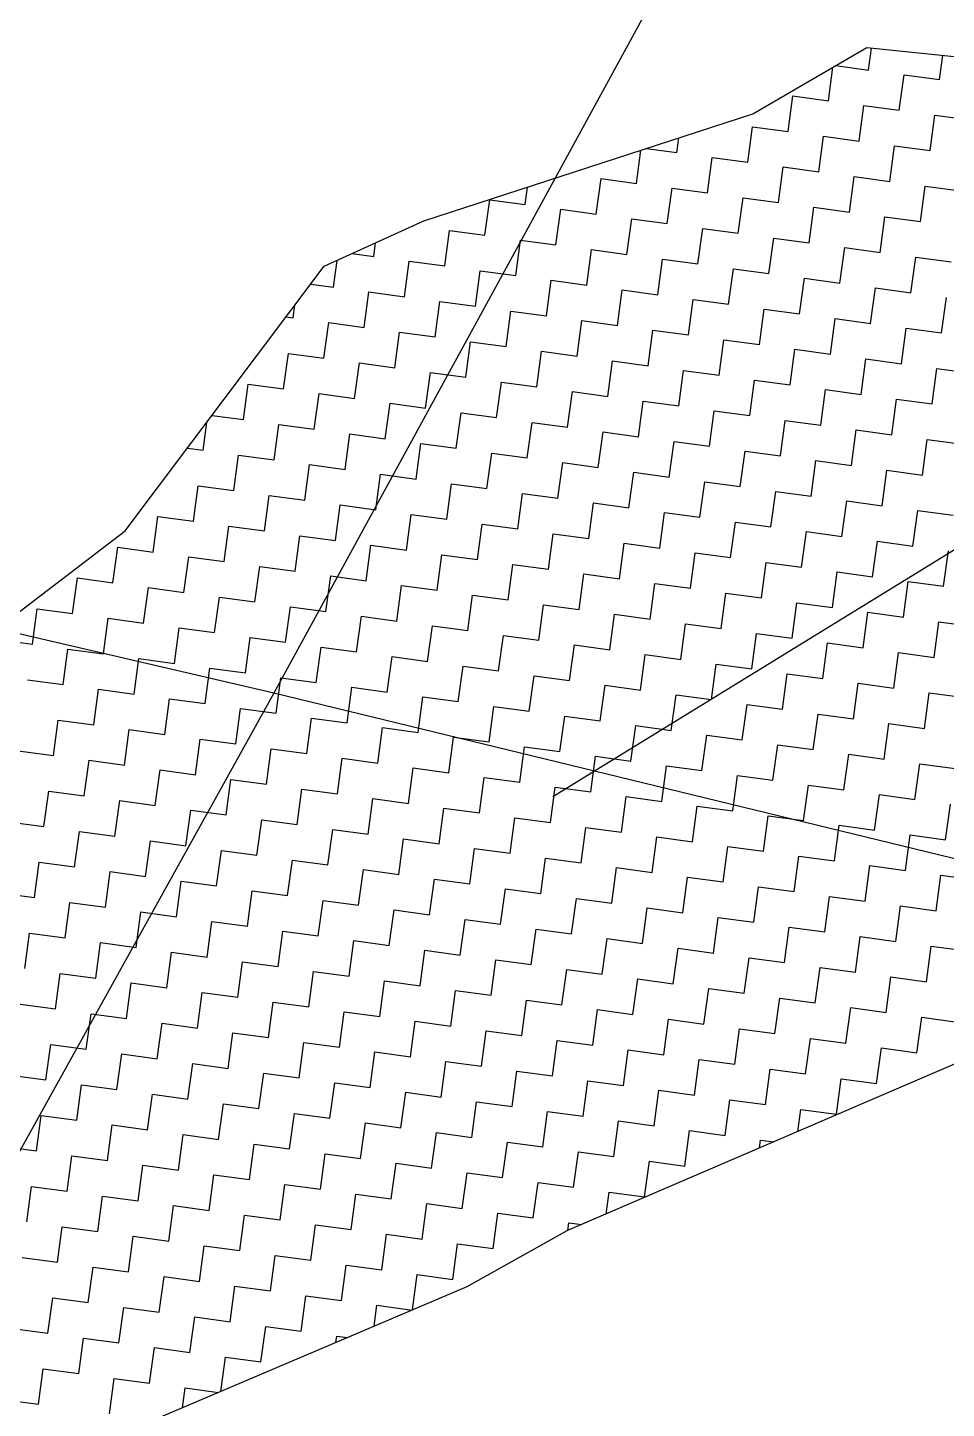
# Model space of a CAD drawing. Header units: metres. Extents: x 291974 to 293244, y 2020596 to 2023640.
# Drawn here: x 292605.4 to 292669.5, y 2021967 to 2022063.3 of the extents above; entities that cross this region are included whole.
import ezdxf

# ---------------------------------------------------------------- set-up
doc = ezdxf.new("R2010")
doc.units = ezdxf.units.M
doc.header["$MEASUREMENT"] = 0
doc.layers.add('POLY_HATCH', color=12, linetype='Continuous')
doc.layers.add('POLY_PARCEL', color=6, linetype='Continuous')

msp = doc.modelspace()

# ---------------------------------------------------------------- linework, layer by layer
msp.add_lwpolyline([(292683.403, 2022035.079), (292642.066, 2022009.674)])
at = {"layer": 'POLY_HATCH'}
for p, q in [((292656.036, 2022057.329), (292663.979, 2022061.949)), ((292663.979, 2022061.949), (292689.651, 2022059.302)), ((292633.067, 2022049.857), (292656.036, 2022057.329)), ((292626.099, 2022046.688), (292633.067, 2022049.857)), ((292612.224, 2022028.235), (292626.099, 2022046.688)), ((292595.908, 2022015.802), (292612.224, 2022028.235)), ((292690.583, 2021999.833), (292643.093, 2021979.408)), ((292643.093, 2021979.408), (292636.057, 2021975.479)), ((292636.057, 2021975.479), (292580.839, 2021952.03))]:
    msp.add_line(p, q, dxfattribs=at)
at = {"layer": 'POLY_HATCH', "linetype": 'Continuous'}
for p, q in [((292664.111, 2022060.382), (292664.317, 2022061.914)), ((292661.299, 2022058.239), (292661.614, 2022060.573)), ((292661.817, 2022060.691), (292664.111, 2022060.382)), ((292669.066, 2022059.714), (292669.293, 2022061.401)), ((292666.254, 2022057.571), (292666.588, 2022060.048)), ((292666.588, 2022060.048), (292669.066, 2022059.714)), ((292658.487, 2022056.095), (292658.821, 2022058.573)), ((292658.821, 2022058.573), (292661.299, 2022058.239)), ((292663.443, 2022055.427), (292663.777, 2022057.905)), ((292663.777, 2022057.905), (292666.254, 2022057.571)), ((292668.398, 2022054.759), (292668.732, 2022057.237)), ((292668.732, 2022057.237), (292671.209, 2022056.903)), ((292655.676, 2022053.951), (292656.01, 2022056.429)), ((292656.01, 2022056.429), (292658.487, 2022056.095)), ((292660.631, 2022053.283), (292660.965, 2022055.761)), ((292660.965, 2022055.761), (292663.443, 2022055.427)), ((292647.909, 2022052.476), (292648.221, 2022054.787)), ((292648.589, 2022054.907), (292650.721, 2022054.619)), ((292650.721, 2022054.619), (292650.859, 2022055.645)), ((292665.586, 2022052.616), (292665.92, 2022055.093)), ((292665.92, 2022055.093), (292668.398, 2022054.759)), ((292652.864, 2022051.808), (292653.198, 2022054.285)), ((292653.198, 2022054.285), (292655.676, 2022053.951)), ((292645.098, 2022050.332), (292645.432, 2022052.81)), ((292645.432, 2022052.81), (292647.909, 2022052.476)), ((292657.82, 2022051.14), (292658.154, 2022053.617)), ((292658.154, 2022053.617), (292660.631, 2022053.283)), ((292662.775, 2022050.472), (292663.109, 2022052.95)), ((292663.109, 2022052.95), (292665.586, 2022052.616)), ((292640.143, 2022051), (292640.306, 2022052.212)), ((292650.053, 2022049.664), (292650.387, 2022052.142)), ((292650.387, 2022052.142), (292652.864, 2022051.808)), ((292667.73, 2022049.804), (292668.064, 2022052.282)), ((292668.064, 2022052.282), (292670.541, 2022051.948)), ((292637.331, 2022048.856), (292637.665, 2022051.334)), ((292637.665, 2022051.334), (292640.143, 2022051)), ((292655.008, 2022048.996), (292655.342, 2022051.474)), ((292655.342, 2022051.474), (292657.82, 2022051.14)), ((292642.286, 2022048.188), (292642.62, 2022050.666)), ((292642.62, 2022050.666), (292645.098, 2022050.332)), ((292647.241, 2022047.52), (292647.575, 2022049.998)), ((292647.575, 2022049.998), (292650.053, 2022049.664)), ((292659.963, 2022048.328), (292660.297, 2022050.806)), ((292660.297, 2022050.806), (292662.775, 2022050.472)), ((292664.918, 2022047.66), (292665.252, 2022050.138)), ((292665.252, 2022050.138), (292667.73, 2022049.804)), ((292632.344, 2022049.528), (292632.376, 2022049.524)), ((292632.376, 2022049.524), (292632.379, 2022049.544)), ((292634.52, 2022046.713), (292634.854, 2022049.19)), ((292634.854, 2022049.19), (292637.331, 2022048.856)), ((292652.197, 2022046.853), (292652.531, 2022049.33)), ((292652.531, 2022049.33), (292655.008, 2022048.996)), ((292629.565, 2022047.38), (292629.691, 2022048.322)), ((292639.475, 2022046.045), (292639.809, 2022048.522)), ((292639.809, 2022048.522), (292642.286, 2022048.188)), ((292657.152, 2022046.185), (292657.486, 2022048.662)), ((292657.486, 2022048.662), (292659.963, 2022048.328)), ((292662.107, 2022045.517), (292662.441, 2022047.994)), ((292662.441, 2022047.994), (292664.918, 2022047.66)), ((292626.753, 2022045.237), (292627.004, 2022047.1)), ((292628.066, 2022047.583), (292629.565, 2022047.38)), ((292631.708, 2022044.569), (292632.042, 2022047.047)), ((292632.042, 2022047.047), (292634.52, 2022046.713)), ((292644.43, 2022045.377), (292644.764, 2022047.854)), ((292644.764, 2022047.854), (292647.241, 2022047.52)), ((292649.385, 2022044.709), (292649.719, 2022047.187)), ((292649.719, 2022047.187), (292652.197, 2022046.853)), ((292667.062, 2022044.849), (292667.396, 2022047.326)), ((292667.396, 2022047.326), (292669.874, 2022046.993)), ((292636.663, 2022043.901), (292636.997, 2022046.379)), ((292636.997, 2022046.379), (292639.475, 2022046.045)), ((292654.34, 2022044.041), (292654.674, 2022046.519)), ((292654.674, 2022046.519), (292657.152, 2022046.185)), ((292625.168, 2022045.45), (292626.753, 2022045.237)), ((292641.618, 2022043.233), (292641.952, 2022045.711)), ((292641.952, 2022045.711), (292644.43, 2022045.377)), ((292659.295, 2022043.373), (292659.629, 2022045.851)), ((292659.629, 2022045.851), (292662.107, 2022045.517)), ((292664.25, 2022042.705), (292664.584, 2022045.183)), ((292664.584, 2022045.183), (292667.062, 2022044.849)), ((292628.897, 2022042.425), (292629.231, 2022044.903)), ((292629.231, 2022044.903), (292631.708, 2022044.569)), ((292633.852, 2022041.757), (292634.186, 2022044.235)), ((292634.186, 2022044.235), (292636.663, 2022043.901)), ((292646.574, 2022042.565), (292646.908, 2022045.043)), ((292646.908, 2022045.043), (292649.385, 2022044.709)), ((292651.529, 2022041.897), (292651.863, 2022044.375)), ((292651.863, 2022044.375), (292654.34, 2022044.041)), ((292669.206, 2022042.037), (292669.54, 2022044.515)), ((292623.446, 2022043.16), (292623.941, 2022043.093)), ((292623.941, 2022043.093), (292624.061, 2022043.977)), ((292638.807, 2022041.09), (292639.141, 2022043.567)), ((292639.141, 2022043.567), (292641.618, 2022043.233)), ((292656.484, 2022041.23), (292656.818, 2022043.707)), ((292656.818, 2022043.707), (292659.295, 2022043.373)), ((292626.085, 2022040.282), (292626.419, 2022042.759)), ((292626.419, 2022042.759), (292628.897, 2022042.425)), ((292643.762, 2022040.422), (292644.096, 2022042.899)), ((292644.096, 2022042.899), (292646.574, 2022042.565)), ((292648.717, 2022039.754), (292649.051, 2022042.231)), ((292649.051, 2022042.231), (292651.529, 2022041.897)), ((292661.439, 2022040.562), (292661.773, 2022043.039)), ((292661.773, 2022043.039), (292664.25, 2022042.705)), ((292666.394, 2022039.894), (292666.728, 2022042.371)), ((292666.728, 2022042.371), (292669.206, 2022042.037)), ((292631.04, 2022039.614), (292631.374, 2022042.091)), ((292631.374, 2022042.091), (292633.852, 2022041.757)), ((292635.995, 2022038.946), (292636.329, 2022041.424)), ((292636.329, 2022041.424), (292638.807, 2022041.09)), ((292653.672, 2022039.086), (292654.006, 2022041.563)), ((292654.006, 2022041.563), (292656.484, 2022041.23)), ((292623.274, 2022038.138), (292623.608, 2022040.616)), ((292623.608, 2022040.616), (292626.085, 2022040.282)), ((292640.951, 2022038.278), (292641.284, 2022040.756)), ((292641.284, 2022040.756), (292643.762, 2022040.422)), ((292658.627, 2022038.418), (292658.961, 2022040.896)), ((292658.961, 2022040.896), (292661.439, 2022040.562)), ((292628.229, 2022037.47), (292628.563, 2022039.948)), ((292628.563, 2022039.948), (292631.04, 2022039.614)), ((292645.906, 2022037.61), (292646.24, 2022040.088)), ((292646.24, 2022040.088), (292648.717, 2022039.754)), ((292650.861, 2022036.942), (292651.195, 2022039.42)), ((292651.195, 2022039.42), (292653.672, 2022039.086)), ((292663.583, 2022037.75), (292663.917, 2022040.228)), ((292663.917, 2022040.228), (292666.394, 2022039.894)), ((292668.538, 2022037.082), (292668.872, 2022039.56)), ((292668.872, 2022039.56), (292671.349, 2022039.226)), ((292620.462, 2022035.994), (292620.796, 2022038.472)), ((292620.796, 2022038.472), (292623.274, 2022038.138)), ((292633.184, 2022036.802), (292633.518, 2022039.28)), ((292633.518, 2022039.28), (292635.995, 2022038.946)), ((292638.139, 2022036.134), (292638.473, 2022038.612)), ((292638.473, 2022038.612), (292640.951, 2022038.278)), ((292655.816, 2022036.274), (292656.15, 2022038.752)), ((292656.15, 2022038.752), (292658.627, 2022038.418)), ((292625.417, 2022035.327), (292625.751, 2022037.804)), ((292625.751, 2022037.804), (292628.229, 2022037.47)), ((292643.094, 2022035.467), (292643.428, 2022037.944)), ((292643.428, 2022037.944), (292645.906, 2022037.61)), ((292660.771, 2022035.607), (292661.105, 2022038.084)), ((292661.105, 2022038.084), (292663.583, 2022037.75)), ((292665.726, 2022034.939), (292666.06, 2022037.416)), ((292666.06, 2022037.416), (292668.538, 2022037.082)), ((292630.372, 2022034.659), (292630.706, 2022037.136)), ((292630.706, 2022037.136), (292633.184, 2022036.802)), ((292635.328, 2022033.991), (292635.661, 2022036.468)), ((292635.661, 2022036.468), (292638.139, 2022036.134)), ((292648.049, 2022034.799), (292648.383, 2022037.276)), ((292648.383, 2022037.276), (292650.861, 2022036.942)), ((292653.004, 2022034.131), (292653.338, 2022036.608)), ((292653.338, 2022036.608), (292655.816, 2022036.274)), ((292617.651, 2022033.851), (292617.914, 2022035.802)), ((292618.28, 2022036.289), (292620.462, 2022035.994)), ((292622.606, 2022033.183), (292622.94, 2022035.661)), ((292622.94, 2022035.661), (292625.417, 2022035.327)), ((292640.283, 2022033.323), (292640.617, 2022035.8)), ((292640.617, 2022035.8), (292643.094, 2022035.467)), ((292657.96, 2022033.463), (292658.294, 2022035.94)), ((292658.294, 2022035.94), (292660.771, 2022035.607)), ((292627.561, 2022032.515), (292627.895, 2022034.993)), ((292627.895, 2022034.993), (292630.372, 2022034.659)), ((292645.238, 2022032.655), (292645.572, 2022035.133)), ((292645.572, 2022035.133), (292648.049, 2022034.799)), ((292662.915, 2022032.795), (292663.249, 2022035.273)), ((292663.249, 2022035.273), (292665.726, 2022034.939)), ((292667.87, 2022032.127), (292668.204, 2022034.605)), ((292668.204, 2022034.605), (292670.681, 2022034.271)), ((292616.557, 2022033.998), (292617.651, 2022033.851)), ((292632.516, 2022031.847), (292632.85, 2022034.325)), ((292632.85, 2022034.325), (292635.328, 2022033.991)), ((292637.471, 2022031.179), (292637.805, 2022033.657)), ((292637.805, 2022033.657), (292640.283, 2022033.323)), ((292650.193, 2022031.987), (292650.527, 2022034.465)), ((292650.527, 2022034.465), (292653.004, 2022034.131)), ((292655.148, 2022031.319), (292655.482, 2022033.797)), ((292655.482, 2022033.797), (292657.96, 2022033.463)), ((292619.794, 2022031.039), (292620.128, 2022033.517)), ((292620.128, 2022033.517), (292622.606, 2022033.183)), ((292624.749, 2022030.371), (292625.083, 2022032.849)), ((292625.083, 2022032.849), (292627.561, 2022032.515)), ((292642.426, 2022030.511), (292642.76, 2022032.989)), ((292642.76, 2022032.989), (292645.238, 2022032.655)), ((292660.103, 2022030.651), (292660.437, 2022033.129)), ((292660.437, 2022033.129), (292662.915, 2022032.795)), ((292614.835, 2022031.708), (292614.839, 2022031.707)), ((292614.839, 2022031.707), (292614.84, 2022031.714)), ((292629.705, 2022029.704), (292630.038, 2022032.181)), ((292630.038, 2022032.181), (292632.516, 2022031.847)), ((292647.381, 2022029.844), (292647.715, 2022032.321)), ((292647.715, 2022032.321), (292650.193, 2022031.987)), ((292652.337, 2022029.176), (292652.671, 2022031.653)), ((292652.671, 2022031.653), (292655.148, 2022031.319)), ((292665.058, 2022029.984), (292665.392, 2022032.461)), ((292665.392, 2022032.461), (292667.87, 2022032.127)), ((292616.983, 2022028.896), (292617.317, 2022031.373)), ((292617.317, 2022031.373), (292619.794, 2022031.039)), ((292621.938, 2022028.228), (292622.272, 2022030.705)), ((292622.272, 2022030.705), (292624.749, 2022030.371)), ((292634.66, 2022029.036), (292634.994, 2022031.513)), ((292634.994, 2022031.513), (292637.471, 2022031.179)), ((292639.615, 2022028.368), (292639.949, 2022030.845)), ((292639.949, 2022030.845), (292642.426, 2022030.511)), ((292657.292, 2022028.508), (292657.626, 2022030.985)), ((292657.626, 2022030.985), (292660.103, 2022030.651)), ((292626.893, 2022027.56), (292627.227, 2022030.037)), ((292627.227, 2022030.037), (292629.705, 2022029.704)), ((292644.57, 2022027.7), (292644.904, 2022030.177)), ((292644.904, 2022030.177), (292647.381, 2022029.844)), ((292662.247, 2022027.84), (292662.581, 2022030.317)), ((292662.581, 2022030.317), (292665.058, 2022029.984)), ((292614.171, 2022026.752), (292614.505, 2022029.23)), ((292614.505, 2022029.23), (292616.983, 2022028.896)), ((292631.848, 2022026.892), (292632.182, 2022029.37)), ((292632.182, 2022029.37), (292634.66, 2022029.036)), ((292649.525, 2022027.032), (292649.859, 2022029.51)), ((292649.859, 2022029.51), (292652.337, 2022029.176)), ((292654.48, 2022026.364), (292654.814, 2022028.842)), ((292654.814, 2022028.842), (292657.292, 2022028.508)), ((292667.202, 2022027.172), (292667.536, 2022029.65)), ((292667.536, 2022029.65), (292670.014, 2022029.316)), ((292619.126, 2022026.084), (292619.46, 2022028.562)), ((292619.46, 2022028.562), (292621.938, 2022028.228)), ((292624.081, 2022025.416), (292624.415, 2022027.894)), ((292624.415, 2022027.894), (292626.893, 2022027.56)), ((292636.803, 2022026.224), (292637.137, 2022028.702)), ((292637.137, 2022028.702), (292639.615, 2022028.368)), ((292641.758, 2022025.556), (292642.092, 2022028.034)), ((292642.092, 2022028.034), (292644.57, 2022027.7)), ((292659.435, 2022025.696), (292659.769, 2022028.174)), ((292659.769, 2022028.174), (292662.247, 2022027.84)), ((292611.36, 2022024.608), (292611.694, 2022027.086)), ((292611.694, 2022027.086), (292614.171, 2022026.752)), ((292629.037, 2022024.748), (292629.371, 2022027.226)), ((292629.371, 2022027.226), (292631.848, 2022026.892)), ((292646.714, 2022024.888), (292647.047, 2022027.366)), ((292647.047, 2022027.366), (292649.525, 2022027.032)), ((292664.39, 2022025.028), (292664.724, 2022027.506)), ((292664.724, 2022027.506), (292667.202, 2022027.172)), ((292669.346, 2022024.36), (292669.68, 2022026.838)), ((292616.315, 2022023.941), (292616.649, 2022026.418)), ((292616.649, 2022026.418), (292619.126, 2022026.084)), ((292633.992, 2022024.081), (292634.326, 2022026.558)), ((292634.326, 2022026.558), (292636.803, 2022026.224)), ((292638.947, 2022023.413), (292639.281, 2022025.89)), ((292639.281, 2022025.89), (292641.758, 2022025.556)), ((292651.669, 2022024.221), (292652.003, 2022026.698)), ((292652.003, 2022026.698), (292654.48, 2022026.364)), ((292656.624, 2022023.553), (292656.958, 2022026.03)), ((292656.958, 2022026.03), (292659.435, 2022025.696)), ((292608.548, 2022022.465), (292608.882, 2022024.942)), ((292608.882, 2022024.942), (292611.36, 2022024.608)), ((292621.27, 2022023.273), (292621.604, 2022025.75)), ((292621.604, 2022025.75), (292624.081, 2022025.416)), ((292626.225, 2022022.605), (292626.559, 2022025.082)), ((292626.559, 2022025.082), (292629.037, 2022024.748)), ((292643.902, 2022022.745), (292644.236, 2022025.222)), ((292644.236, 2022025.222), (292646.714, 2022024.888)), ((292661.579, 2022022.885), (292661.913, 2022025.362)), ((292661.913, 2022025.362), (292664.39, 2022025.028)), ((292613.503, 2022021.797), (292613.837, 2022024.274)), ((292613.837, 2022024.274), (292616.315, 2022023.941)), ((292631.18, 2022021.937), (292631.514, 2022024.414)), ((292631.514, 2022024.414), (292633.992, 2022024.081)), ((292648.857, 2022022.077), (292649.191, 2022024.554)), ((292649.191, 2022024.554), (292651.669, 2022024.221)), ((292653.812, 2022021.409), (292654.146, 2022023.887)), ((292654.146, 2022023.887), (292656.624, 2022023.553)), ((292666.534, 2022022.217), (292666.868, 2022024.694)), ((292666.868, 2022024.694), (292669.346, 2022024.36)), ((292618.458, 2022021.129), (292618.792, 2022023.607)), ((292618.792, 2022023.607), (292621.27, 2022023.273)), ((292623.414, 2022020.461), (292623.748, 2022022.939)), ((292623.748, 2022022.939), (292626.225, 2022022.605)), ((292636.135, 2022021.269), (292636.469, 2022023.747)), ((292636.469, 2022023.747), (292638.947, 2022023.413)), ((292641.091, 2022020.601), (292641.424, 2022023.079)), ((292641.424, 2022023.079), (292643.902, 2022022.745)), ((292658.767, 2022020.741), (292659.101, 2022023.219)), ((292659.101, 2022023.219), (292661.579, 2022022.885)), ((292605.737, 2022020.321), (292606.071, 2022022.799)), ((292606.071, 2022022.799), (292608.548, 2022022.465)), ((292610.692, 2022019.653), (292611.026, 2022022.131)), ((292611.026, 2022022.131), (292613.503, 2022021.797)), ((292628.369, 2022019.793), (292628.703, 2022022.271)), ((292628.703, 2022022.271), (292631.18, 2022021.937)), ((292646.046, 2022019.933), (292646.38, 2022022.411)), ((292646.38, 2022022.411), (292648.857, 2022022.077)), ((292663.723, 2022020.073), (292664.057, 2022022.551)), ((292664.057, 2022022.551), (292666.534, 2022022.217)), ((292615.647, 2022018.985), (292615.981, 2022021.463)), ((292615.981, 2022021.463), (292618.458, 2022021.129)), ((292633.324, 2022019.125), (292633.658, 2022021.603)), ((292633.658, 2022021.603), (292636.135, 2022021.269)), ((292651.001, 2022019.265), (292651.335, 2022021.743)), ((292651.335, 2022021.743), (292653.812, 2022021.409)), ((292655.956, 2022018.597), (292656.29, 2022021.075)), ((292656.29, 2022021.075), (292658.767, 2022020.741)), ((292668.678, 2022019.405), (292669.012, 2022021.883)), ((292669.012, 2022021.883), (292671.489, 2022021.549)), ((292603.259, 2022020.655), (292605.737, 2022020.321)), ((292620.602, 2022018.318), (292620.936, 2022020.795)), ((292620.936, 2022020.795), (292623.414, 2022020.461)), ((292625.557, 2022017.65), (292625.891, 2022020.127)), ((292625.891, 2022020.127), (292628.369, 2022019.793)), ((292638.279, 2022018.457), (292638.613, 2022020.935)), ((292638.613, 2022020.935), (292641.091, 2022020.601)), ((292643.234, 2022017.79), (292643.568, 2022020.267)), ((292643.568, 2022020.267), (292646.046, 2022019.933)), ((292660.911, 2022017.93), (292661.245, 2022020.407)), ((292661.245, 2022020.407), (292663.723, 2022020.073)), ((292607.88, 2022017.51), (292608.214, 2022019.987)), ((292608.214, 2022019.987), (292610.692, 2022019.653)), ((292612.835, 2022016.842), (292613.169, 2022019.319)), ((292613.169, 2022019.319), (292615.647, 2022018.985)), ((292630.512, 2022016.982), (292630.846, 2022019.459)), ((292630.846, 2022019.459), (292633.324, 2022019.125)), ((292648.189, 2022017.122), (292648.523, 2022019.599)), ((292648.523, 2022019.599), (292651.001, 2022019.265)), ((292665.866, 2022017.262), (292666.2, 2022019.739)), ((292666.2, 2022019.739), (292668.678, 2022019.405)), ((292617.791, 2022016.174), (292618.125, 2022018.651)), ((292618.125, 2022018.651), (292620.602, 2022018.318)), ((292635.468, 2022016.314), (292635.801, 2022018.791)), ((292635.801, 2022018.791), (292638.279, 2022018.457)), ((292640.423, 2022015.646), (292640.757, 2022018.124)), ((292640.757, 2022018.124), (292643.234, 2022017.79)), ((292653.144, 2022016.454), (292653.478, 2022018.931)), ((292653.478, 2022018.931), (292655.956, 2022018.597)), ((292658.1, 2022015.786), (292658.434, 2022018.264)), ((292658.434, 2022018.264), (292660.911, 2022017.93)), ((292605.403, 2022017.844), (292607.88, 2022017.51)), ((292610.024, 2022014.698), (292610.358, 2022017.176)), ((292610.358, 2022017.176), (292612.835, 2022016.842)), ((292622.746, 2022015.506), (292623.08, 2022017.984)), ((292623.08, 2022017.984), (292625.557, 2022017.65)), ((292627.701, 2022014.838), (292628.035, 2022017.316)), ((292628.035, 2022017.316), (292630.512, 2022016.982)), ((292645.378, 2022014.978), (292645.712, 2022017.456)), ((292645.712, 2022017.456), (292648.189, 2022017.122)), ((292663.055, 2022015.118), (292663.389, 2022017.596)), ((292663.389, 2022017.596), (292665.866, 2022017.262)), ((292614.979, 2022014.03), (292615.313, 2022016.508)), ((292615.313, 2022016.508), (292617.791, 2022016.174)), ((292632.656, 2022014.17), (292632.99, 2022016.648)), ((292632.99, 2022016.648), (292635.468, 2022016.314)), ((292650.333, 2022014.31), (292650.667, 2022016.788)), ((292650.667, 2022016.788), (292653.144, 2022016.454)), ((292668.01, 2022014.45), (292668.344, 2022016.928)), ((292668.344, 2022016.928), (292670.821, 2022016.594)), ((292619.934, 2022013.362), (292620.268, 2022015.84)), ((292620.268, 2022015.84), (292622.746, 2022015.506)), ((292637.611, 2022013.502), (292637.945, 2022015.98)), ((292637.945, 2022015.98), (292640.423, 2022015.646)), ((292642.566, 2022012.834), (292642.9, 2022015.312)), ((292642.9, 2022015.312), (292645.378, 2022014.978)), ((292655.288, 2022013.642), (292655.622, 2022016.12)), ((292655.622, 2022016.12), (292658.1, 2022015.786)), ((292660.243, 2022012.974), (292660.577, 2022015.452)), ((292660.577, 2022015.452), (292663.055, 2022015.118)), ((292607.212, 2022012.555), (292607.546, 2022015.032)), ((292607.546, 2022015.032), (292610.024, 2022014.698)), ((292612.168, 2022011.887), (292612.501, 2022014.364)), ((292612.501, 2022014.364), (292614.979, 2022014.03)), ((292624.889, 2022012.694), (292625.223, 2022015.172)), ((292625.223, 2022015.172), (292627.701, 2022014.838)), ((292629.844, 2022012.027), (292630.178, 2022014.504)), ((292630.178, 2022014.504), (292632.656, 2022014.17)), ((292647.521, 2022012.167), (292647.855, 2022014.644)), ((292647.855, 2022014.644), (292650.333, 2022014.31)), ((292665.198, 2022012.307), (292665.532, 2022014.784)), ((292665.532, 2022014.784), (292668.01, 2022014.45)), ((292617.123, 2022011.219), (292617.457, 2022013.696)), ((292617.457, 2022013.696), (292619.934, 2022013.362)), ((292634.8, 2022011.359), (292635.134, 2022013.836)), ((292635.134, 2022013.836), (292637.611, 2022013.502)), ((292652.477, 2022011.499), (292652.81, 2022013.976)), ((292652.81, 2022013.976), (292655.288, 2022013.642)), ((292657.432, 2022010.831), (292657.766, 2022013.308)), ((292657.766, 2022013.308), (292660.243, 2022012.974)), ((292604.735, 2022012.888), (292607.212, 2022012.555)), ((292622.078, 2022010.551), (292622.412, 2022013.028)), ((292622.412, 2022013.028), (292624.889, 2022012.694)), ((292627.033, 2022009.883), (292627.367, 2022012.361)), ((292627.367, 2022012.361), (292629.844, 2022012.027)), ((292639.755, 2022010.691), (292640.089, 2022013.168)), ((292640.089, 2022013.168), (292642.566, 2022012.834)), ((292644.71, 2022010.023), (292645.044, 2022012.501)), ((292645.044, 2022012.501), (292647.521, 2022012.167)), ((292662.387, 2022010.163), (292662.721, 2022012.641)), ((292662.721, 2022012.641), (292665.198, 2022012.307)), ((292609.356, 2022009.743), (292609.69, 2022012.221)), ((292609.69, 2022012.221), (292612.168, 2022011.887)), ((292614.311, 2022009.075), (292614.645, 2022011.553)), ((292614.645, 2022011.553), (292617.123, 2022011.219)), ((292631.988, 2022009.215), (292632.322, 2022011.693)), ((292632.322, 2022011.693), (292634.8, 2022011.359)), ((292649.665, 2022009.355), (292649.999, 2022011.833)), ((292649.999, 2022011.833), (292652.477, 2022011.499)), ((292667.342, 2022009.495), (292667.676, 2022011.973)), ((292667.676, 2022011.973), (292670.153, 2022011.639)), ((292619.266, 2022008.407), (292619.6, 2022010.885)), ((292619.6, 2022010.885), (292622.078, 2022010.551)), ((292636.943, 2022008.547), (292637.277, 2022011.025)), ((292637.277, 2022011.025), (292639.755, 2022010.691)), ((292654.62, 2022008.687), (292654.954, 2022011.165)), ((292654.954, 2022011.165), (292657.432, 2022010.831)), ((292659.575, 2022008.019), (292659.909, 2022010.497)), ((292659.909, 2022010.497), (292662.387, 2022010.163)), ((292606.545, 2022007.599), (292606.878, 2022010.077)), ((292606.878, 2022010.077), (292609.356, 2022009.743)), ((292624.221, 2022007.739), (292624.555, 2022010.217)), ((292624.555, 2022010.217), (292627.033, 2022009.883)), ((292629.177, 2022007.071), (292629.511, 2022009.549)), ((292629.511, 2022009.549), (292631.988, 2022009.215)), ((292641.898, 2022007.879), (292642.232, 2022010.357)), ((292642.232, 2022010.357), (292644.71, 2022010.023)), ((292646.854, 2022007.211), (292647.187, 2022009.689)), ((292647.187, 2022009.689), (292649.665, 2022009.355)), ((292664.53, 2022007.351), (292664.864, 2022009.829)), ((292664.864, 2022009.829), (292667.342, 2022009.495)), ((292611.5, 2022006.931), (292611.834, 2022009.409)), ((292611.834, 2022009.409), (292614.311, 2022009.075)), ((292616.455, 2022006.264), (292616.789, 2022008.741)), ((292616.789, 2022008.741), (292619.266, 2022008.407)), ((292634.132, 2022006.404), (292634.466, 2022008.881)), ((292634.466, 2022008.881), (292636.943, 2022008.547)), ((292651.809, 2022006.544), (292652.143, 2022009.021)), ((292652.143, 2022009.021), (292654.62, 2022008.687)), ((292669.486, 2022006.684), (292669.82, 2022009.161)), ((292604.067, 2022007.933), (292606.545, 2022007.599)), ((292621.41, 2022005.596), (292621.744, 2022008.073)), ((292621.744, 2022008.073), (292624.221, 2022007.739)), ((292639.087, 2022005.736), (292639.421, 2022008.213)), ((292639.421, 2022008.213), (292641.898, 2022007.879)), ((292644.042, 2022005.068), (292644.376, 2022007.545)), ((292644.376, 2022007.545), (292646.854, 2022007.211)), ((292656.764, 2022005.876), (292657.098, 2022008.353)), ((292657.098, 2022008.353), (292659.575, 2022008.019)), ((292661.719, 2022005.208), (292662.053, 2022007.685)), ((292662.053, 2022007.685), (292664.53, 2022007.351)), ((292608.688, 2022004.788), (292609.022, 2022007.265)), ((292609.022, 2022007.265), (292611.5, 2022006.931)), ((292613.643, 2022004.12), (292613.977, 2022006.598)), ((292613.977, 2022006.598), (292616.455, 2022006.264)), ((292626.365, 2022004.928), (292626.699, 2022007.405)), ((292626.699, 2022007.405), (292629.177, 2022007.071)), ((292631.32, 2022004.26), (292631.654, 2022006.738)), ((292631.654, 2022006.738), (292634.132, 2022006.404)), ((292648.997, 2022004.4), (292649.331, 2022006.878)), ((292649.331, 2022006.878), (292651.809, 2022006.544)), ((292666.674, 2022004.54), (292667.008, 2022007.017)), ((292667.008, 2022007.017), (292669.486, 2022006.684)), ((292618.598, 2022003.452), (292618.932, 2022005.93)), ((292618.932, 2022005.93), (292621.41, 2022005.596)), ((292636.275, 2022003.592), (292636.609, 2022006.07)), ((292636.609, 2022006.07), (292639.087, 2022005.736)), ((292653.952, 2022003.732), (292654.286, 2022006.21)), ((292654.286, 2022006.21), (292656.764, 2022005.876)), ((292605.877, 2022002.644), (292606.211, 2022005.122)), ((292606.211, 2022005.122), (292608.688, 2022004.788)), ((292623.554, 2022002.784), (292623.888, 2022005.262)), ((292623.888, 2022005.262), (292626.365, 2022004.928)), ((292641.231, 2022002.924), (292641.564, 2022005.402)), ((292641.564, 2022005.402), (292644.042, 2022005.068)), ((292646.186, 2022002.256), (292646.52, 2022004.734)), ((292646.52, 2022004.734), (292648.997, 2022004.4)), ((292658.907, 2022003.064), (292659.241, 2022005.542)), ((292659.241, 2022005.542), (292661.719, 2022005.208)), ((292663.863, 2022002.396), (292664.197, 2022004.874)), ((292664.197, 2022004.874), (292666.674, 2022004.54)), ((292610.832, 2022001.976), (292611.166, 2022004.454)), ((292611.166, 2022004.454), (292613.643, 2022004.12)), ((292615.787, 2022001.308), (292616.121, 2022003.786)), ((292616.121, 2022003.786), (292618.598, 2022003.452)), ((292628.509, 2022002.116), (292628.843, 2022004.594)), ((292628.843, 2022004.594), (292631.32, 2022004.26)), ((292633.464, 2022001.448), (292633.798, 2022003.926)), ((292633.798, 2022003.926), (292636.275, 2022003.592)), ((292651.141, 2022001.588), (292651.475, 2022004.066)), ((292651.475, 2022004.066), (292653.952, 2022003.732)), ((292668.818, 2022001.728), (292669.152, 2022004.206)), ((292669.152, 2022004.206), (292671.629, 2022003.872)), ((292603.399, 2022002.978), (292605.877, 2022002.644)), ((292620.742, 2022000.641), (292621.076, 2022003.118)), ((292621.076, 2022003.118), (292623.554, 2022002.784)), ((292638.419, 2022000.781), (292638.753, 2022003.258)), ((292638.753, 2022003.258), (292641.231, 2022002.924)), ((292656.096, 2022000.921), (292656.43, 2022003.398)), ((292656.43, 2022003.398), (292658.907, 2022003.064)), ((292661.051, 2022000.253), (292661.385, 2022002.73)), ((292661.385, 2022002.73), (292663.863, 2022002.396)), ((292608.02, 2021999.833), (292608.354, 2022002.31)), ((292608.354, 2022002.31), (292610.832, 2022001.976)), ((292625.697, 2021999.973), (292626.031, 2022002.45)), ((292626.031, 2022002.45), (292628.509, 2022002.116)), ((292630.652, 2021999.305), (292630.986, 2022001.782)), ((292630.986, 2022001.782), (292633.464, 2022001.448)), ((292643.374, 2022000.113), (292643.708, 2022002.59)), ((292643.708, 2022002.59), (292646.186, 2022002.256)), ((292648.329, 2021999.445), (292648.663, 2022001.922)), ((292648.663, 2022001.922), (292651.141, 2022001.588)), ((292666.006, 2021999.585), (292666.34, 2022002.062)), ((292666.34, 2022002.062), (292668.818, 2022001.728)), ((292612.975, 2021999.165), (292613.309, 2022001.642)), ((292613.309, 2022001.642), (292615.787, 2022001.308)), ((292617.931, 2021998.497), (292618.264, 2022000.975)), ((292618.264, 2022000.975), (292620.742, 2022000.641)), ((292635.607, 2021998.637), (292635.941, 2022001.115)), ((292635.941, 2022001.115), (292638.419, 2022000.781)), ((292653.284, 2021998.777), (292653.618, 2022001.254)), ((292653.618, 2022001.254), (292656.096, 2022000.921)), ((292605.209, 2021997.689), (292605.543, 2022000.167)), ((292605.543, 2022000.167), (292608.02, 2021999.833)), ((292622.886, 2021997.829), (292623.22, 2022000.307)), ((292623.22, 2022000.307), (292625.697, 2021999.973)), ((292640.563, 2021997.969), (292640.897, 2022000.447)), ((292640.897, 2022000.447), (292643.374, 2022000.113)), ((292658.24, 2021998.109), (292658.573, 2022000.587)), ((292658.573, 2022000.587), (292661.051, 2022000.253)), ((292663.195, 2021997.441), (292663.529, 2021999.919)), ((292663.529, 2021999.919), (292666.006, 2021999.585)), ((292610.164, 2021997.021), (292610.498, 2021999.499)), ((292610.498, 2021999.499), (292612.975, 2021999.165)), ((292627.841, 2021997.161), (292628.175, 2021999.639)), ((292628.175, 2021999.639), (292630.652, 2021999.305)), ((292632.796, 2021996.493), (292633.13, 2021998.971)), ((292633.13, 2021998.971), (292635.607, 2021998.637)), ((292645.518, 2021997.301), (292645.852, 2021999.779)), ((292645.852, 2021999.779), (292648.329, 2021999.445)), ((292650.473, 2021996.633), (292650.807, 2021999.111)), ((292650.807, 2021999.111), (292653.284, 2021998.777)), ((292668.15, 2021996.773), (292668.484, 2021999.251)), ((292668.484, 2021999.251), (292670.961, 2021998.917)), ((292615.119, 2021996.353), (292615.453, 2021998.831)), ((292615.453, 2021998.831), (292617.931, 2021998.497)), ((292620.074, 2021995.685), (292620.408, 2021998.163)), ((292620.408, 2021998.163), (292622.886, 2021997.829)), ((292637.751, 2021995.825), (292638.085, 2021998.303)), ((292638.085, 2021998.303), (292640.563, 2021997.969)), ((292655.428, 2021995.965), (292655.762, 2021998.443)), ((292655.762, 2021998.443), (292658.24, 2021998.109)), ((292607.352, 2021994.878), (292607.686, 2021997.355)), ((292607.686, 2021997.355), (292610.164, 2021997.021)), ((292625.029, 2021995.018), (292625.363, 2021997.495)), ((292625.363, 2021997.495), (292627.841, 2021997.161)), ((292642.706, 2021995.158), (292643.04, 2021997.635)), ((292643.04, 2021997.635), (292645.518, 2021997.301)), ((292647.661, 2021994.49), (292647.995, 2021996.967)), ((292647.995, 2021996.967), (292650.473, 2021996.633)), ((292660.383, 2021995.298), (292660.717, 2021997.775)), ((292660.717, 2021997.775), (292663.195, 2021997.441)), ((292665.338, 2021994.63), (292665.672, 2021997.107)), ((292665.672, 2021997.107), (292668.15, 2021996.773)), ((292612.308, 2021994.21), (292612.641, 2021996.687)), ((292612.641, 2021996.687), (292615.119, 2021996.353)), ((292617.263, 2021993.542), (292617.597, 2021996.019)), ((292617.597, 2021996.019), (292620.074, 2021995.685)), ((292629.984, 2021994.35), (292630.318, 2021996.827)), ((292630.318, 2021996.827), (292632.796, 2021996.493)), ((292634.94, 2021993.682), (292635.274, 2021996.159)), ((292635.274, 2021996.159), (292637.751, 2021995.825)), ((292652.617, 2021993.822), (292652.95, 2021996.299)), ((292652.95, 2021996.299), (292655.428, 2021995.965)), ((292604.875, 2021995.212), (292607.352, 2021994.878)), ((292622.218, 2021992.874), (292622.552, 2021995.352)), ((292622.552, 2021995.352), (292625.029, 2021995.018)), ((292639.895, 2021993.014), (292640.229, 2021995.491)), ((292640.229, 2021995.491), (292642.706, 2021995.158)), ((292657.572, 2021993.154), (292657.906, 2021995.631)), ((292657.906, 2021995.631), (292660.383, 2021995.298)), ((292609.496, 2021992.066), (292609.83, 2021994.544)), ((292609.83, 2021994.544), (292612.308, 2021994.21)), ((292627.173, 2021992.206), (292627.507, 2021994.684)), ((292627.507, 2021994.684), (292629.984, 2021994.35)), ((292644.85, 2021992.346), (292645.184, 2021994.824)), ((292645.184, 2021994.824), (292647.661, 2021994.49)), ((292649.805, 2021991.678), (292650.139, 2021994.156)), ((292650.139, 2021994.156), (292652.617, 2021993.822)), ((292662.527, 2021992.486), (292662.861, 2021994.964)), ((292662.861, 2021994.964), (292665.338, 2021994.63)), ((292667.482, 2021991.818), (292667.816, 2021994.296)), ((292667.816, 2021994.296), (292670.293, 2021993.962)), ((292614.451, 2021991.398), (292614.785, 2021993.876)), ((292614.785, 2021993.876), (292617.263, 2021993.542)), ((292619.406, 2021990.73), (292619.74, 2021993.208)), ((292619.74, 2021993.208), (292622.218, 2021992.874)), ((292632.128, 2021991.538), (292632.462, 2021994.016)), ((292632.462, 2021994.016), (292634.94, 2021993.682)), ((292637.083, 2021990.87), (292637.417, 2021993.348)), ((292637.417, 2021993.348), (292639.895, 2021993.014)), ((292654.76, 2021991.01), (292655.094, 2021993.488)), ((292655.094, 2021993.488), (292657.572, 2021993.154)), ((292606.685, 2021989.922), (292607.018, 2021992.4)), ((292607.018, 2021992.4), (292609.496, 2021992.066)), ((292624.361, 2021990.062), (292624.695, 2021992.54)), ((292624.695, 2021992.54), (292627.173, 2021992.206)), ((292642.038, 2021990.202), (292642.372, 2021992.68)), ((292642.372, 2021992.68), (292644.85, 2021992.346)), ((292659.715, 2021990.342), (292660.049, 2021992.82)), ((292660.049, 2021992.82), (292662.527, 2021992.486)), ((292664.67, 2021989.675), (292665.004, 2021992.152)), ((292665.004, 2021992.152), (292667.482, 2021991.818)), ((292611.64, 2021989.255), (292611.974, 2021991.732)), ((292611.974, 2021991.732), (292614.451, 2021991.398)), ((292629.317, 2021989.395), (292629.651, 2021991.872)), ((292629.651, 2021991.872), (292632.128, 2021991.538)), ((292634.272, 2021988.727), (292634.606, 2021991.204)), ((292634.606, 2021991.204), (292637.083, 2021990.87)), ((292646.994, 2021989.535), (292647.327, 2021992.012)), ((292647.327, 2021992.012), (292649.805, 2021991.678)), ((292651.949, 2021988.867), (292652.283, 2021991.344)), ((292652.283, 2021991.344), (292654.76, 2021991.01)), ((292604.207, 2021990.256), (292606.685, 2021989.922)), ((292616.595, 2021988.587), (292616.929, 2021991.064)), ((292616.929, 2021991.064), (292619.406, 2021990.73)), ((292621.55, 2021987.919), (292621.884, 2021990.396)), ((292621.884, 2021990.396), (292624.361, 2021990.062)), ((292639.227, 2021988.059), (292639.561, 2021990.536)), ((292639.561, 2021990.536), (292642.038, 2021990.202)), ((292656.904, 2021988.199), (292657.238, 2021990.676)), ((292657.238, 2021990.676), (292659.715, 2021990.342)), ((292608.828, 2021987.111), (292609.162, 2021989.589)), ((292609.162, 2021989.589), (292611.64, 2021989.255)), ((292626.505, 2021987.251), (292626.839, 2021989.728)), ((292626.839, 2021989.728), (292629.317, 2021989.395)), ((292644.182, 2021987.391), (292644.516, 2021989.868)), ((292644.516, 2021989.868), (292646.994, 2021989.535)), ((292661.859, 2021987.531), (292662.193, 2021990.008)), ((292662.193, 2021990.008), (292664.67, 2021989.675)), ((292613.783, 2021986.443), (292614.117, 2021988.921)), ((292614.117, 2021988.921), (292616.595, 2021988.587)), ((292618.738, 2021985.775), (292619.072, 2021988.253)), ((292619.072, 2021988.253), (292621.55, 2021987.919)), ((292631.46, 2021986.583), (292631.794, 2021989.061)), ((292631.794, 2021989.061), (292634.272, 2021988.727)), ((292636.415, 2021985.915), (292636.749, 2021988.393)), ((292636.749, 2021988.393), (292639.227, 2021988.059)), ((292649.137, 2021986.723), (292649.471, 2021989.201)), ((292649.471, 2021989.201), (292651.949, 2021988.867)), ((292654.092, 2021986.055), (292654.426, 2021988.533)), ((292654.426, 2021988.533), (292656.904, 2021988.199)), ((292606.017, 2021984.967), (292606.351, 2021987.445)), ((292606.351, 2021987.445), (292608.828, 2021987.111)), ((292623.694, 2021985.107), (292624.028, 2021987.585)), ((292624.028, 2021987.585), (292626.505, 2021987.251)), ((292641.37, 2021985.247), (292641.704, 2021987.725)), ((292641.704, 2021987.725), (292644.182, 2021987.391)), ((292659.174, 2021986.324), (292659.381, 2021987.865)), ((292659.381, 2021987.865), (292661.859, 2021987.531)), ((292610.972, 2021984.299), (292611.306, 2021986.777)), ((292611.306, 2021986.777), (292613.783, 2021986.443)), ((292628.649, 2021984.439), (292628.983, 2021986.917)), ((292628.983, 2021986.917), (292631.46, 2021986.583)), ((292646.326, 2021984.579), (292646.66, 2021987.057)), ((292646.66, 2021987.057), (292649.137, 2021986.723)), ((292651.281, 2021983.912), (292651.615, 2021986.389)), ((292651.615, 2021986.389), (292654.092, 2021986.055)), ((292615.927, 2021983.632), (292616.261, 2021986.109)), ((292616.261, 2021986.109), (292618.738, 2021985.775)), ((292620.882, 2021982.964), (292621.216, 2021985.441)), ((292621.216, 2021985.441), (292623.694, 2021985.107)), ((292633.604, 2021983.772), (292633.938, 2021986.249)), ((292633.938, 2021986.249), (292636.415, 2021985.915)), ((292638.559, 2021983.104), (292638.893, 2021985.581)), ((292638.893, 2021985.581), (292641.37, 2021985.247)), ((292656.496, 2021985.172), (292656.57, 2021985.721)), ((292656.57, 2021985.721), (292657.485, 2021985.598)), ((292603.539, 2021985.301), (292606.017, 2021984.967)), ((292608.16, 2021982.156), (292608.494, 2021984.633)), ((292608.494, 2021984.633), (292610.972, 2021984.299)), ((292625.837, 2021982.296), (292626.171, 2021984.773)), ((292626.171, 2021984.773), (292628.649, 2021984.439)), ((292643.514, 2021982.436), (292643.848, 2021984.913)), ((292643.848, 2021984.913), (292646.326, 2021984.579)), ((292613.115, 2021981.488), (292613.449, 2021983.965)), ((292613.449, 2021983.965), (292615.927, 2021983.632)), ((292630.792, 2021981.628), (292631.126, 2021984.105)), ((292631.126, 2021984.105), (292633.604, 2021983.772)), ((292635.747, 2021980.96), (292636.081, 2021983.438)), ((292636.081, 2021983.438), (292638.559, 2021983.104)), ((292648.469, 2021981.768), (292648.803, 2021984.245)), ((292648.803, 2021984.245), (292651.281, 2021983.912)), ((292605.349, 2021980.012), (292605.683, 2021982.49)), ((292605.683, 2021982.49), (292608.16, 2021982.156)), ((292618.071, 2021980.82), (292618.404, 2021983.298)), ((292618.404, 2021983.298), (292620.882, 2021982.964)), ((292623.026, 2021980.152), (292623.36, 2021982.63)), ((292623.36, 2021982.63), (292625.837, 2021982.296)), ((292640.703, 2021980.292), (292641.037, 2021982.77)), ((292641.037, 2021982.77), (292643.514, 2021982.436)), ((292610.304, 2021979.344), (292610.638, 2021981.822)), ((292610.638, 2021981.822), (292613.115, 2021981.488)), ((292627.981, 2021979.484), (292628.315, 2021981.962)), ((292628.315, 2021981.962), (292630.792, 2021981.628)), ((292645.785, 2021980.565), (292645.992, 2021982.102)), ((292645.992, 2021982.102), (292648.469, 2021981.768)), ((292615.259, 2021978.676), (292615.593, 2021981.154)), ((292615.593, 2021981.154), (292618.071, 2021980.82)), ((292632.936, 2021978.816), (292633.27, 2021981.294)), ((292633.27, 2021981.294), (292635.747, 2021980.96)), ((292637.891, 2021978.149), (292638.225, 2021980.626)), ((292638.225, 2021980.626), (292640.703, 2021980.292)), ((292607.492, 2021977.201), (292607.826, 2021979.678)), ((292607.826, 2021979.678), (292610.304, 2021979.344)), ((292620.214, 2021978.009), (292620.548, 2021980.486)), ((292620.548, 2021980.486), (292623.026, 2021980.152)), ((292625.169, 2021977.341), (292625.503, 2021979.818)), ((292625.503, 2021979.818), (292627.981, 2021979.484)), ((292643.107, 2021979.414), (292643.18, 2021979.958)), ((292643.18, 2021979.958), (292644.088, 2021979.836)), ((292612.448, 2021976.533), (292612.781, 2021979.01)), ((292612.781, 2021979.01), (292615.259, 2021978.676)), ((292630.124, 2021976.673), (292630.458, 2021979.15)), ((292630.458, 2021979.15), (292632.936, 2021978.816)), ((292617.403, 2021975.865), (292617.737, 2021978.342)), ((292617.737, 2021978.342), (292620.214, 2021978.009)), ((292622.358, 2021975.197), (292622.692, 2021977.675)), ((292622.692, 2021977.675), (292625.169, 2021977.341)), ((292635.08, 2021976.005), (292635.414, 2021978.482)), ((292635.414, 2021978.482), (292637.891, 2021978.149)), ((292605.015, 2021977.535), (292607.492, 2021977.201)), ((292609.636, 2021974.389), (292609.97, 2021976.867)), ((292609.97, 2021976.867), (292612.448, 2021976.533)), ((292627.313, 2021974.529), (292627.647, 2021977.007)), ((292627.647, 2021977.007), (292630.124, 2021976.673)), ((292614.591, 2021973.721), (292614.925, 2021976.199)), ((292614.925, 2021976.199), (292617.403, 2021975.865)), ((292632.269, 2021973.871), (292632.602, 2021976.339)), ((292632.602, 2021976.339), (292635.08, 2021976.005)), ((292619.546, 2021973.053), (292619.88, 2021975.531)), ((292619.88, 2021975.531), (292622.358, 2021975.197)), ((292624.501, 2021972.385), (292624.835, 2021974.863)), ((292624.835, 2021974.863), (292627.313, 2021974.529)), ((292606.824, 2021972.246), (292607.158, 2021974.723)), ((292607.158, 2021974.723), (292609.636, 2021974.389)), ((292611.78, 2021971.578), (292612.114, 2021974.055)), ((292612.114, 2021974.055), (292614.591, 2021973.721)), ((292629.594, 2021972.734), (292629.791, 2021974.195)), ((292629.791, 2021974.195), (292632.252, 2021973.863)), ((292616.735, 2021970.91), (292617.069, 2021973.387)), ((292617.069, 2021973.387), (292619.546, 2021973.053)), ((292604.347, 2021972.579), (292606.824, 2021972.246)), ((292608.968, 2021969.434), (292609.302, 2021971.912)), ((292609.302, 2021971.912), (292611.78, 2021971.578)), ((292621.69, 2021970.242), (292622.024, 2021972.719)), ((292622.024, 2021972.719), (292624.501, 2021972.385)), ((292626.918, 2021971.598), (292626.979, 2021972.052)), ((292626.979, 2021972.052), (292627.743, 2021971.949)), ((292613.923, 2021968.766), (292614.257, 2021971.244)), ((292614.257, 2021971.244), (292616.735, 2021970.91)), ((292618.891, 2021968.189), (292619.212, 2021970.576)), ((292619.212, 2021970.576), (292621.69, 2021970.242)), ((292606.157, 2021967.29), (292606.491, 2021969.768)), ((292606.491, 2021969.768), (292608.968, 2021969.434)), ((292611.112, 2021966.622), (292611.446, 2021969.1)), ((292611.446, 2021969.1), (292613.923, 2021968.766)), ((292616.215, 2021967.053), (292616.401, 2021968.432)), ((292616.401, 2021968.432), (292618.725, 2021968.119)), ((292603.679, 2021967.624), (292606.157, 2021967.29))]:
    msp.add_line(p, q, dxfattribs=at)
at = {"layer": 'POLY_PARCEL'}
for p, q in [((292652.089, 2022070.888), (292622.589, 2022016.901)), ((292622.589, 2022016.901), (292587.03, 2022025.174)), ((292622.589, 2022016.901), (292563.473, 2021910.637)), ((292722.365, 2021992.647), (292622.589, 2022016.901))]:
    msp.add_line(p, q, dxfattribs=at)

doc.saveas('drawing.dxf')
